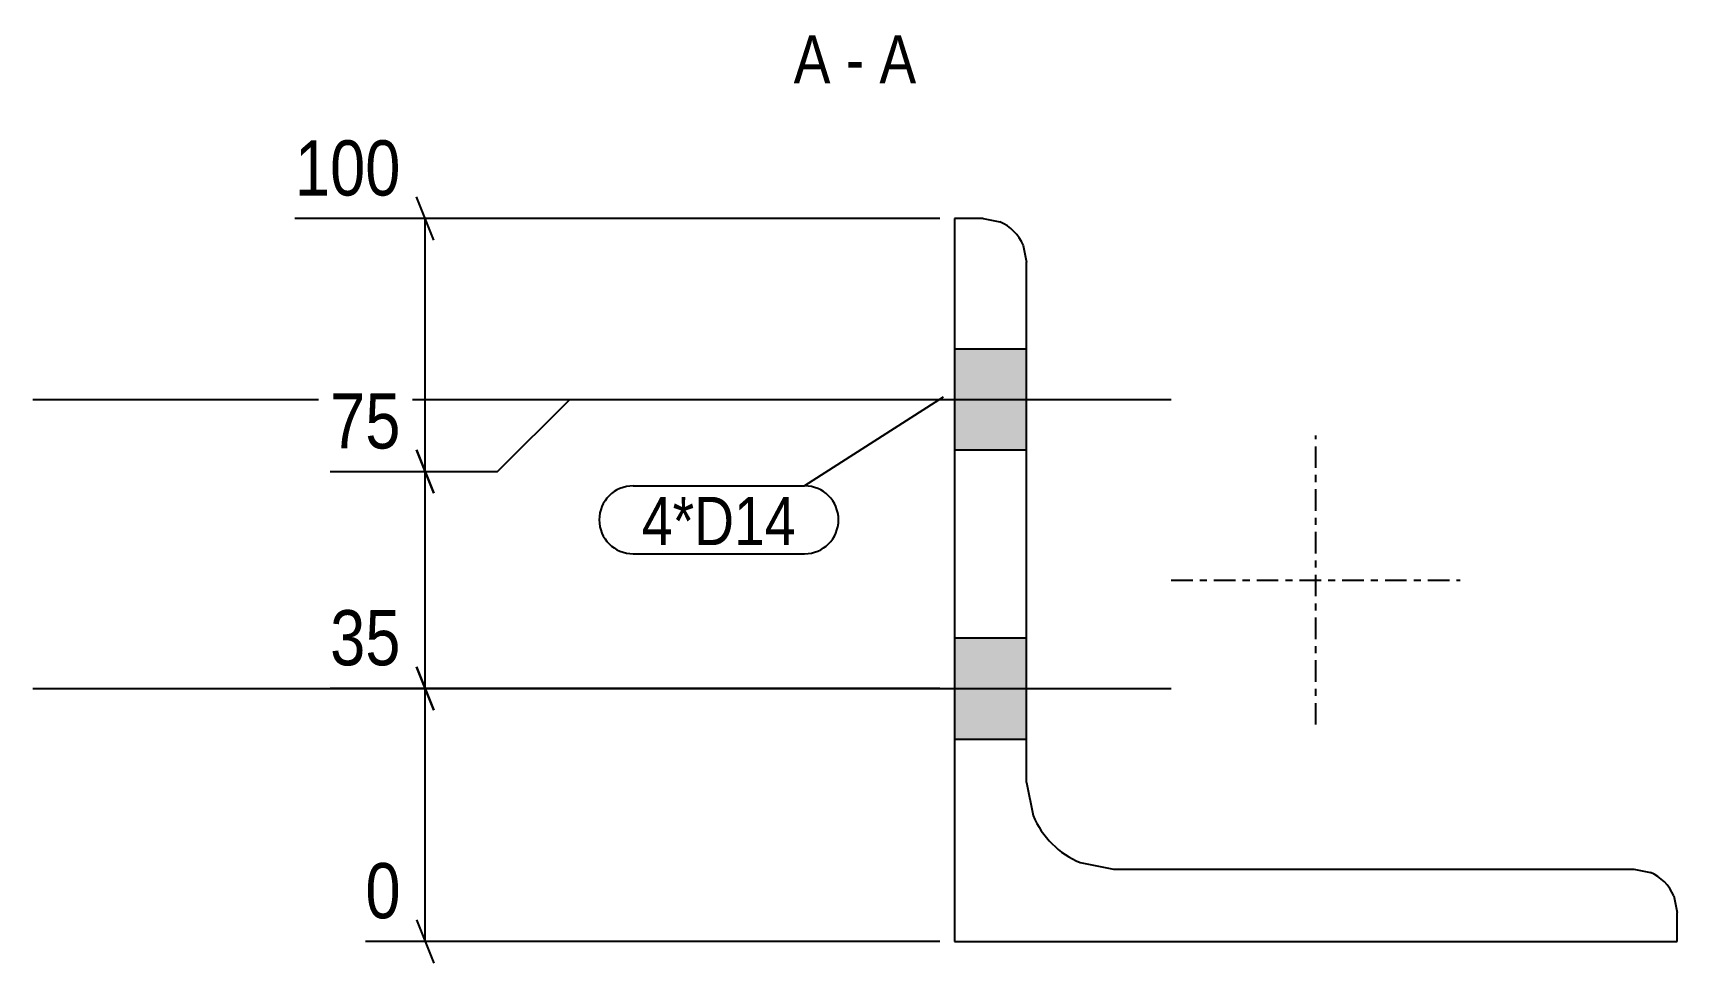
# Model space of a CAD drawing. Header units: millimetres. Extents: x 6 to 14434, y 6 to 296.
# Drawn here: x 6 to 233.5, y 6 to 134.7 of the extents above; entities that cross this region are included whole.
import ezdxf

# ---------------------------------------------------------------- set-up
doc = ezdxf.new("R2010")
doc.units = ezdxf.units.MM
doc.linetypes.add('DXK_LINE_DOT3', pattern=[5.9187, 2.979, -0.9799, 0.9799, -0.9799])
for name, color, linetype in [('MÅLSÆTNING', 7, 'Continuous'), ('STÅL', 7, 'Continuous'), ('TEKST', 7, 'Continuous')]:
    doc.layers.add(name, color=color, linetype=linetype)
doc.styles.add('Arial Narrow', font='ARIALN.TTF', dxfattribs={"height": 0.2})

msp = doc.modelspace()

# ---------------------------------------------------------------- hatches: boundary and pattern name
at = {"layer": 'STÅL', "linetype": 'Continuous'}
for points in [[(133.5, 91), (133.5, 77), (143.5, 77), (143.5, 91)], [(133.5, 51), (133.5, 37), (143.5, 37), (143.5, 51)]]:
    msp.add_hatch(color=96, dxfattribs=at).paths.add_polyline_path(points)

# ---------------------------------------------------------------- linework, layer by layer
at = {"layer": 'MÅLSÆTNING', "color": 7, "linetype": 'Continuous'}
for p, q in [((61.48, 106), (59.08, 112)), ((131.5, 109), (42.26, 109)), ((60.28, 74), (60.28, 109)), ((70.28, 74), (80.28, 84)), ((70.28, 74), (80.28, 84)), ((80.28, 84), (131.5, 84)), ((80.28, 84), (131.5, 84)), ((59.08, 77), (61.48, 71)), ((61.48, 71), (59.08, 77)), ((47.13, 74), (70.28, 74)), ((47.13, 74), (70.28, 74)), ((60.28, 44), (60.28, 74)), ((59.08, 47), (61.48, 41)), ((61.48, 41), (59.08, 47)), ((131.5, 44), (47.13, 44)), ((131.5, 44), (47.13, 44)), ((60.28, 9), (60.28, 44)), ((59.08, 12), (61.48, 6)), ((131.5, 9), (52.01, 9))]:
    msp.add_line(p, q, dxfattribs=at)
at = {"layer": 'STÅL', "color": 2, "linetype": 'Continuous'}
for p, q in [((137.5, 109), (133.5, 109)), ((133.5, 109), (133.5, 9)), ((137.5, 109), (139.8, 108.54)), ((143.04, 105.3), (143.5, 103)), ((143.5, 31), (143.5, 103)), ((143.5, 31), (144.41, 26.41)), ((150.91, 19.91), (155.5, 19)), ((155.5, 19), (227.5, 19)), ((227.5, 19), (229.8, 18.54)), ((233.04, 15.3), (233.5, 13)), ((233.5, 9), (233.5, 13)), ((133.5, 9), (233.5, 9))]:
    msp.add_line(p, q, dxfattribs=at)
at = {"layer": 'STÅL', "color": 96, "linetype": 'Continuous'}
for p, q in [((133.5, 91), (143.5, 91)), ((6, 84), (163.5, 84)), ((133.5, 77), (143.5, 77)), ((133.5, 51), (143.5, 51)), ((6, 44), (163.5, 44)), ((133.5, 37), (143.5, 37))]:
    msp.add_line(p, q, dxfattribs=at)
at = {"layer": 'STÅL', "color": 7, "linetype": 'DXK_LINE_DOT3'}
for p, q in [((183.5, 39), (183.5, 79)), ((163.5, 59), (203.5, 59))]:
    msp.add_line(p, q, dxfattribs=at)
at = {"layer": 'STÅL', "color": 2, "linetype": 'Continuous'}
for centre, radius, start, end in [((137.5, 103), 6, 22.5, 67.5), ((155.5, 31), 12, 202.5, 247.5), ((227.5, 13), 6, 22.5, 67.5)]:
    msp.add_arc(centre, radius, start, end, dxfattribs=at)
at = {"layer": 'TEKST', "color": 7, "linetype": 'Continuous'}
for p, q in [((131.93, 84.32), (112.77, 72.03)), ((89.06, 72.03), (112.77, 72.03)), ((89.06, 62.63), (112.77, 62.63))]:
    msp.add_line(p, q, dxfattribs=at)
for centre, start, end in [((89.06, 67.33), 90, 270), ((112.77, 67.33), 270, 90)]:
    msp.add_arc(centre, 4.7, start, end, dxfattribs=at)

# ---------------------------------------------------------------- wipeouts: each hides what was drawn before it
at = {"color": 0, "linetype": 'Continuous'}
for points in [[(116.38, 127.7), (116.38, 134.7), (111.26, 134.7), (111.26, 127.7)], [(121.02, 127.7), (121.02, 134.7), (118.48, 134.7), (118.48, 127.7)], [(128.24, 127.7), (128.24, 134.7), (123.12, 134.7), (123.12, 127.7)]]:
    msp.add_wipeout(points, dxfattribs=at).dxf.layer = 'TEKST'
at = {"color": 0}
msp.add_wipeout([(111.57, 63.83), (111.57, 70.83), (90.26, 70.83), (90.26, 63.83)], dxfattribs=at).dxf.layer = 'TEKST'

# ---------------------------------------------------------------- next in the draw order: texts
at = {"layer": 'TEKST', "color": 3, "linetype": 'Continuous', "style": 'Arial Narrow'}
for s, p in [('A', (111.26, 127.7)), ('A', (123.12, 127.7)), ('-', (118.48, 127.7))]:
    msp.add_text(s, height=6.68, dxfattribs=at).set_placement(p)

# ---------------------------------------------------------------- next in the draw order: wipeouts: each hides what was drawn before it
at = {"color": 0, "linetype": 'Continuous'}
for points in [[(58.48, 110.6), (58.48, 121.8), (40.66, 121.8), (40.66, 110.6)], [(58.48, 75.6), (58.48, 86.8), (45.53, 86.8), (45.53, 75.6)], [(58.48, 45.6), (58.48, 56.8), (45.53, 56.8), (45.53, 45.6)], [(58.48, 10.6), (58.48, 21.8), (50.41, 21.8), (50.41, 10.6)]]:
    msp.add_wipeout(points, dxfattribs=at).dxf.layer = 'MÅLSÆTNING'
at = {"color": 0}
msp.add_wipeout([(111.57, 63.83), (111.57, 70.83), (90.26, 70.83), (90.26, 63.83)], dxfattribs=at).dxf.layer = 'TEKST'

# ---------------------------------------------------------------- next in the draw order: texts
at = {"layer": 'MÅLSÆTNING', "color": 3, "linetype": 'Continuous', "style": 'Arial Narrow'}
for s, height, p in [('100', 7.635, (42.26, 112.2)), ('75', 7.635, (47.13, 77.2)), ('35', 7.635, (47.13, 47.2)), ('0', 7.64, (52.01, 12.2))]:
    msp.add_text(s, height=height, dxfattribs=at).set_placement(p)
at = {"layer": 'TEKST', "color": 3, "style": 'Arial Narrow'}
msp.add_text('4*D14', height=6.681, dxfattribs=at).set_placement((90.26, 63.83))

doc.saveas('drawing.dxf')
